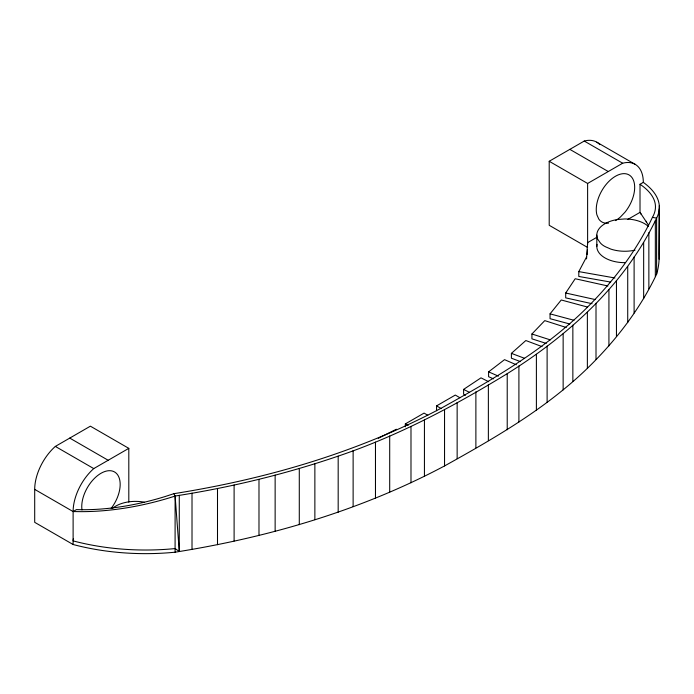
<?xml version="1.0" encoding="UTF-8"?>
<svg xmlns="http://www.w3.org/2000/svg" width="694" height="694" viewBox="0 0 694 694"><rect width="100%" height="100%" fill="white"/><g stroke="black" fill="none" stroke-linecap="round" stroke-linejoin="round"><path stroke-width="1.04" d="M73.113 544.512L73.113 511.565L76.427 509.613A165.623 86.759 -18.8 0 0 165.606 496.384L173.812 493.694L175.114 496.063L175.088 552.198A174.211 100.578 0 0 1 73.113 544.512L34.7 522.33L34.7 489.383A39.376 22.737 -60 0 1 55.338 446.416L90.385 426.177L128.806 448.359L128.806 502.1M659.083 259.209L659.3 208.825M659.3 205.736L659.04 254.186A174.211 100.578 0 0 1 656.611 274.191C639.764 309.663 615.422 341.032 587.367 368.349C545.623 408.766 494.969 437.879 444.542 465.943C360.767 510.506 268.552 537.39 175.088 552.198M586.543 258.914L587.618 242.622L596.979 237.218M587.081 254.646L587.471 249.519M73.338 538.804L73.113 540.886A174.211 100.578 0 0 0 175.088 548.572L179.278 551.452L179.278 495.369C233.227 486.772 286.466 473.768 338.178 456.131C397.836 435.971 453.624 406.432 507.219 373.676C568.638 335.263 625.103 284.453 656.611 218.107A180.7 61.723 -2.1 0 0 643.312 182.366A39.376 22.737 -60 0 0 622.674 163.22L584.253 141.047L549.206 161.277L549.206 225.29L587.618 247.463M610.677 282.076L578.796 276.455L578.796 271.606L586.543 256.98M643.312 182.366L640.015 184.266A165.649 54.696 -2.1 0 1 652.421 217.369C635.678 252.625 611.492 283.803 583.611 310.955C542.092 351.155 491.699 380.086 441.558 408.003C358.312 452.288 266.678 478.99 173.812 493.694M592.06 303.703L565.697 297.865L565.697 293.015L575.196 278.736L607.883 285.98M569.826 324.011L550.047 318.693L550.047 313.853L561.246 299.982L587.263 306.991M546.221 343.417L531.925 338.846L531.925 333.996L544.764 320.619L566.217 327.481M520.526 361.635L511.4 358.208L511.4 353.367L525.835 340.537L542.049 346.618M493.503 378.846L488.593 376.712L488.593 371.863L504.538 359.648L516.327 364.775M465.535 395.207L463.609 394.244L463.609 389.395L480.985 377.848L488.689 381.717M34.7 489.383L73.113 511.565A39.376 22.737 -60 0 1 93.751 468.589L128.806 448.359M549.206 161.277L587.618 183.459L622.674 163.22M627.853 219.399L640.015 212.373L640.015 184.266M405.331 426.819L405.331 423.913L424.069 413.095L427.816 415.255M436.561 410.727L436.561 405.886L455.299 395.068L459.983 397.766M378.265 438.313L396.361 429.23M73.113 511.565L81.12 511.651A180.7 95.546 -18.1 0 0 175.114 496.063L179.278 495.369M652.421 217.369L656.611 218.107L656.611 274.191M578.796 271.606L614.927 277.982M565.697 293.015L595.226 299.565M144.578 502.352L142.782 501.927A27.977 16.162 0 0 0 112.619 508.251M550.047 313.853L573.981 320.29M531.925 333.996L550.307 339.878M511.4 353.367L524.577 358.312M488.593 371.863L498.422 376.139M463.609 389.395L469.387 392.301M596.736 142.157L635.157 164.339M569.843 149.366L608.256 171.539M436.561 405.886L441.245 408.584M405.331 423.913L408.141 425.535M69.747 438.088L108.169 460.269M55.338 446.416L93.751 468.589M640.015 212.373L648.352 224.951M640.154 212.555L641.221 214.377M175.114 496.063L179.278 551.452M646.305 221.265L646.348 222.063M655.336 220.527L655.336 276.611M648.864 232.733L648.864 288.817M643.659 242.57L643.659 298.654M634.108 256.936L634.108 313.02M627.723 266.539L627.723 322.623M616.454 280.489L616.454 336.573M608.924 289.806L608.924 345.89M596.814 235.101L596.814 246.509M596.007 303.269L596.007 359.353M587.618 183.459L587.618 244.557M587.367 312.265L587.367 368.349M572.854 325.165L572.854 381.249M563.146 333.797L563.146 389.881M547.115 346.08L547.115 402.164M536.393 354.296L536.393 410.38M518.904 365.912L518.904 421.995M507.219 373.676L507.219 429.76M488.368 384.554L488.368 440.638M475.884 391.763L475.884 447.847M457.146 402.581L457.146 458.665M444.542 409.859L444.542 465.943M424.433 419.948L424.433 476.032M410.987 426.697L410.987 482.781M389.698 435.962L389.698 492.046M375.471 442.147L375.471 498.231M353.125 450.527L353.125 506.611M338.178 456.131L338.178 512.215M314.868 463.592L314.868 519.676M299.288 468.58L299.288 524.664M275.136 475.078L275.136 531.17M258.983 479.433L258.983 535.516M234.104 484.941L234.104 541.025M217.5 488.619L217.5 544.712M192.012 493.122L192.012 549.206M615.465 220.614A27.161 15.684 -60 0 0 620.436 216.988L625.068 212.104A27.161 15.684 -60 0 0 632.876 179.017A27.161 15.684 -60 0 0 608.898 181.386A27.161 15.684 -60 0 0 596.909 214.888L598.827 219.131A27.161 15.684 -60 0 0 608.586 223.121M81.987 509.908A27.161 15.684 -60 0 1 95.434 477.429A27.161 15.684 -60 0 1 118.448 476.214A27.161 15.684 -60 0 1 111.179 508.372M584.253 141.047A39.376 22.737 -60 0 1 599.859 144.656M624.791 262.662A27.977 16.153 0 0 1 597.057 244.401M635.019 250.144A27.977 16.153 0 0 1 610.807 249.094L607.727 247.732A20.568 11.876 0 0 1 599.252 241.356L597.768 239.283A27.977 16.153 0 0 1 617.556 219.495L624.791 218.948A27.977 16.153 0 0 1 648.396 226.426"/></g></svg>
